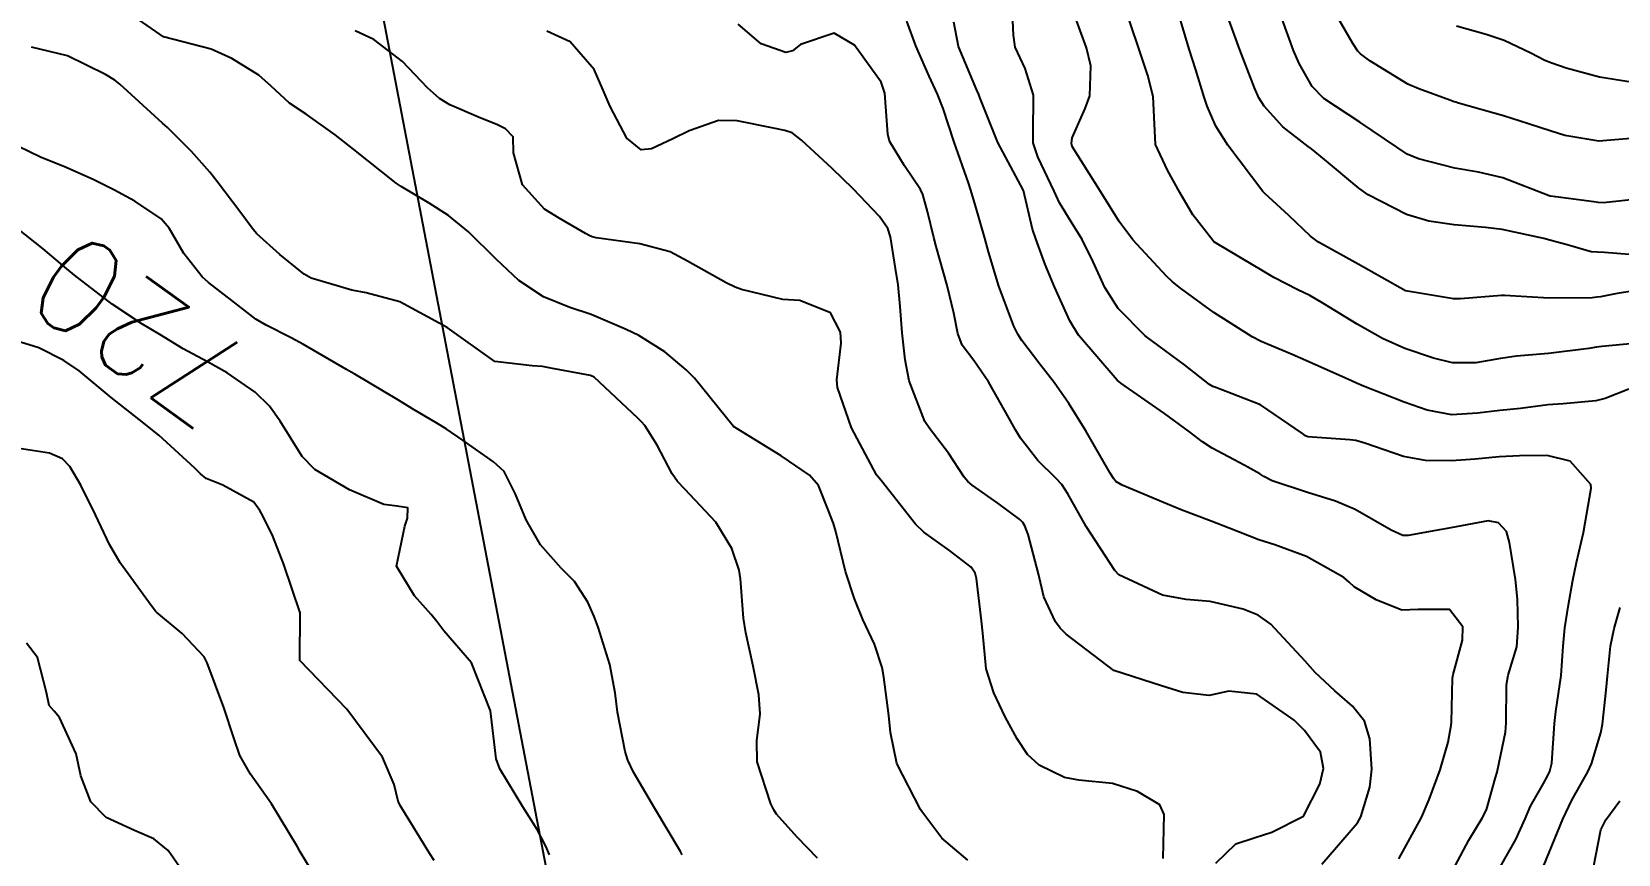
# Model space of a CAD drawing. Header units: metres. Extents: x 298520 to 308411, y 7433745 to 7450750.
# Drawn here: x 299496.4 to 299562.7, y 7449711.4 to 7449745.8 of the extents above; entities that cross this region are included whole.
import ezdxf
from ezdxf.enums import TextEntityAlignment as Align

# ---------------------------------------------------------------- set-up
doc = ezdxf.new("R2010")
doc.units = ezdxf.units.M
doc.header["$LTSCALE"] = 10
doc.linetypes.add('CONTINUO', pattern=[0])
for name, color, linetype in [('Cotas', 45, 'Continuous'), ('Curvas de Nivel 1m', 11, 'Continuous'), ('Curvas de Nivel 5m', 15, 'Continuous'), ('TEXTO', 45, 'Continuous')]:
    doc.layers.add(name, color=color, linetype=linetype)
doc.styles.add('Style-STANDARD', font='STANDARD.shx')

msp = doc.modelspace()

# ---------------------------------------------------------------- linework, layer by layer
at = {"layer": 'Curvas de Nivel 1m', "flags": 128}
for points, elevation in [([(299557.737, 7449710.937), (299558.368, 7449712.057), (299558.769, 7449712.927), (299558.99, 7449713.446), (299559.525, 7449714.403), (299559.709, 7449714.739), (299559.789, 7449714.916), (299559.878, 7449715.256), (299559.993, 7449716.913), (299560.052, 7449717.406), (299560.265, 7449718.91), (299560.353, 7449720.147), (299560.427, 7449720.908), (299560.581, 7449721.874), (299560.749, 7449722.903), (299560.904, 7449723.631), (299561.201, 7449724.897), (299561.518, 7449726.739), (299561.503, 7449726.893), (299560.647, 7449727.87), (299559.685, 7449728.105), (299558.524, 7449728.092), (299557.684, 7449728.061), (299556.671, 7449727.962), (299555.682, 7449727.883), (299554.602, 7449727.896), (299553.684, 7449728.075), (299552.069, 7449728.627), (299551.69, 7449728.737), (299551.444, 7449728.767), (299549.691, 7449728.884), (299549.586, 7449728.926), (299549.459, 7449729.034), (299547.71, 7449730.225), (299545.846, 7449730.953), (299545.722, 7449730.998), (299545.581, 7449731.082), (299544.531, 7449731.898), (299543.737, 7449732.486), (299542.898, 7449733.118), (299541.76, 7449734.249), (299541.204, 7449735.136), (299540.723, 7449736.201), (299540.26, 7449737.145), (299539.8, 7449737.876), (299539.318, 7449738.667), (299539.087, 7449739.161), (299538.417, 7449740.588), (299538.215, 7449741.174), (299538.209, 7449741.537), (299538.225, 7449743.175), (299537.88, 7449744.292), (299537.466, 7449745.184), (299537.399, 7449745.684), (299537.32, 7449747.186)], 729), ([(299563.743, 7449732.837), (299561.96, 7449732.669), (299561.74, 7449732.636), (299561.423, 7449732.578), (299559.737, 7449732.376), (299558.404, 7449732.266), (299557.735, 7449732.165), (299556.701, 7449731.982), (299555.733, 7449731.99), (299554.942, 7449732.179), (299553.739, 7449732.587), (299552.809, 7449732.999), (299551.752, 7449733.6), (299550.313, 7449734.476), (299549.769, 7449734.793), (299549.274, 7449735.037), (299548.273, 7449735.548), (299547.781, 7449735.841), (299545.927, 7449736.943), (299545.792, 7449737.026), (299545.759, 7449737.047), (299545.728, 7449737.081), (299544.882, 7449738.172), (299544.347, 7449739.102), (299543.827, 7449740.041), (299543.32, 7449741.115), (299543.29, 7449741.674), (299543.228, 7449743.116), (299543.008, 7449743.987), (299542.631, 7449745.123), (299541.976, 7449747.065)], 731), ([(299563.597, 7449735.04), (299562.606, 7449734.882), (299561.908, 7449734.742), (299561.761, 7449734.721), (299561.568, 7449734.7), (299559.769, 7449734.68), (299557.908, 7449734.802), (299557.771, 7449734.804), (299556.07, 7449734.655), (299555.768, 7449734.661), (299553.773, 7449734.99), (299551.784, 7449736.11), (299550.135, 7449737.027), (299549.795, 7449737.281), (299548.898, 7449738.138), (299547.897, 7449739.059), (299547.814, 7449739.148), (299546.35, 7449741.075), (299545.851, 7449741.87), (299545.481, 7449742.708), (299545.36, 7449743.088), (299545.012, 7449744.231), (299544.735, 7449745.097), (299544.231, 7449746.782)], 732), ([(299563.787, 7449736.46), (299562.075, 7449736.601), (299561.789, 7449736.603), (299561.515, 7449736.619), (299560.521, 7449736.909), (299559.951, 7449737.074), (299559.795, 7449737.115), (299559.54, 7449737.178), (299557.799, 7449737.557), (299557.108, 7449737.639), (299555.801, 7449737.754), (299554.736, 7449737.91), (299553.805, 7449738.188), (299552.205, 7449739.006), (299551.817, 7449739.282), (299550.382, 7449740.477), (299549.841, 7449740.927), (299549.701, 7449741.032), (299548.647, 7449741.844), (299547.859, 7449742.711), (299547.645, 7449743.062), (299547.456, 7449743.475), (299546.852, 7449745.07), (299546.231, 7449746.754)], 733), ([(299535.483, 7449711.2), (299534.396, 7449712.121), (299533.561, 7449713.229), (299533.504, 7449713.317), (299532.52, 7449715.24), (299532.261, 7449716.527), (299532.19, 7449717.244), (299531.985, 7449718.838), (299531.912, 7449719.247), (299531.593, 7449720.221), (299531.108, 7449721.255), (299530.747, 7449722.123), (299530.376, 7449723.262), (299529.975, 7449724.94), (299529.874, 7449725.268), (299529.659, 7449725.835), (299529.246, 7449726.853), (299528.879, 7449727.282), (299527.685, 7449728.102), (299525.703, 7449729.32), (299524.074, 7449731.336), (299523.726, 7449731.695), (299522.827, 7449732.447), (299521.74, 7449733.128), (299521.222, 7449733.375), (299519.752, 7449733.999), (299518.86, 7449734.3), (299517.763, 7449734.743), (299516.728, 7449735.43), (299515.782, 7449736.321), (299514.637, 7449737.452), (299513.8, 7449738.138), (299512.984, 7449738.651), (299511.812, 7449739.349), (299511.61, 7449739.492), (299509.837, 7449740.897), (299509.063, 7449741.518), (299507.851, 7449742.378), (299507.156, 7449742.84), (299506.385, 7449743.552), (299505.87, 7449744.008), (299504.749, 7449744.702), (299503.886, 7449745.09), (299501.893, 7449745.61), (299500.715, 7449746.432)], 723), ([(299550.27, 7449711.028), (299551.497, 7449712.455), (299551.757, 7449712.751), (299551.905, 7449713.006), (299552.275, 7449714.249), (299552.355, 7449715.002), (299552.282, 7449716.266), (299552.059, 7449717.005), (299551.559, 7449717.634), (299550.812, 7449718.268), (299549.999, 7449719.034), (299549.58, 7449719.51), (299548.139, 7449721.055), (299547.607, 7449721.436), (299546.988, 7449721.687), (299545.612, 7449722.01), (299544.61, 7449722.092), (299543.615, 7449722.269), (299541.8, 7449723.128), (299541.625, 7449723.301), (299540.429, 7449725.142), (299539.666, 7449726.507), (299539.411, 7449726.895), (299539.16, 7449727.158), (299538.413, 7449727.902), (299537.689, 7449728.837), (299537.473, 7449729.182), (299537.196, 7449729.69), (299536.354, 7449731.194), (299535.732, 7449732.075), (299535.253, 7449732.722), (299535.071, 7449733.21), (299534.907, 7449734.057), (299534.618, 7449735.212), (299534.159, 7449736.847), (299534.065, 7449737.217), (299533.804, 7449738.304), (299533.61, 7449739.022), (299533.515, 7449739.224), (299532.847, 7449740.216), (299532.218, 7449741.244), (299532.142, 7449741.541), (299532.026, 7449743.248), (299531.87, 7449743.712), (299530.751, 7449745.261), (299529.898, 7449745.762), (299528.5, 7449745.291), (299528.163, 7449745.021), (299527.888, 7449744.96), (299526.849, 7449745.31), (299525.901, 7449746.133)], 726), ([(299553.486, 7449711.256), (299554.434, 7449712.976), (299554.757, 7449713.728), (299555.217, 7449714.965), (299555.545, 7449716.123), (299555.671, 7449716.839), (299555.686, 7449716.959), (299555.733, 7449718.797), (299555.752, 7449718.958), (299556.151, 7449720.398), (299556.165, 7449720.954), (299555.61, 7449721.677), (299554.302, 7449721.672), (299553.609, 7449721.645), (299552.542, 7449722.072), (299551.619, 7449722.621), (299551.42, 7449722.812), (299551.19, 7449723.016), (299549.636, 7449723.895), (299548.315, 7449724.381), (299547.646, 7449724.589), (299546.401, 7449725.073), (299545.656, 7449725.366), (299544.401, 7449725.84), (299543.663, 7449726.151), (299541.929, 7449726.868), (299541.672, 7449727.017), (299541.579, 7449727.131), (299541.431, 7449727.377), (299540.413, 7449729.143), (299539.71, 7449730.282), (299539.099, 7449731.159), (299538.493, 7449731.931), (299537.74, 7449732.911), (299537.571, 7449733.182), (299537.41, 7449733.521), (299536.788, 7449735.19), (299536.354, 7449736.627), (299536.198, 7449737.196), (299535.806, 7449738.55), (299535.616, 7449739.202), (299535.509, 7449739.512), (299534.911, 7449741.209), (299534.453, 7449742.618), (299534.226, 7449743.216), (299533.874, 7449743.967), (299533.311, 7449745.229), (299532.939, 7449746.271)], 727), ([(299555.845, 7449710.956), (299556.409, 7449712.036), (299556.975, 7449712.945), (299557.149, 7449713.303), (299557.528, 7449714.644), (299557.595, 7449714.876), (299557.611, 7449714.939), (299557.942, 7449716.543), (299557.97, 7449716.936), (299557.982, 7449718.523), (299558.057, 7449718.935), (299558.41, 7449720.113), (299558.479, 7449720.931), (299558.446, 7449722.1), (299558.367, 7449722.933), (299558.106, 7449724.475), (299557.986, 7449724.937), (299557.656, 7449725.293), (299557.224, 7449725.377), (299555.654, 7449725.089), (299555.04, 7449724.969), (299553.873, 7449724.763), (299553.65, 7449724.772), (299553.167, 7449724.995), (299551.661, 7449725.852), (299550.846, 7449726.204), (299549.668, 7449726.562), (299548.204, 7449727.055), (299547.851, 7449727.233), (299547.676, 7449727.348), (299547.059, 7449727.686), (299545.686, 7449728.421), (299545.282, 7449728.679), (299544.751, 7449729.094), (299543.704, 7449729.863), (299541.874, 7449731.128), (299541.724, 7449731.258), (299540.115, 7449733.146), (299539.752, 7449733.745), (299539.102, 7449735.16), (299538.71, 7449736.094), (299538.32, 7449737.172), (299538.192, 7449737.569), (299537.813, 7449739.18), (299536.745, 7449741.191), (299535.992, 7449743.069), (299535.944, 7449743.199), (299535.866, 7449743.378), (299535.097, 7449745.208), (299534.896, 7449746.217)], 728), ([(299563.813, 7449738.87), (299562.034, 7449738.664), (299561.811, 7449738.684), (299561.634, 7449738.715), (299560.046, 7449738.916), (299559.813, 7449738.95), (299559.768, 7449738.966), (299557.825, 7449739.716), (299556.821, 7449739.957), (299555.83, 7449740.125), (299554.306, 7449740.513), (299553.839, 7449740.711), (299553.405, 7449740.994), (299551.853, 7449742.039), (299550.359, 7449743.025), (299549.868, 7449743.533), (299549.33, 7449744.491), (299549.095, 7449745.042), (299548.609, 7449746.342)], 734), ([(299572.754, 7449745.908), (299571.894, 7449745.525), (299571.35, 7449745.319), (299569.885, 7449744.963), (299569.76, 7449744.926), (299569.478, 7449744.804), (299568.41, 7449744.282), (299567.876, 7449744.142), (299566.663, 7449744.045), (299565.874, 7449743.933), (299564.736, 7449743.721), (299563.871, 7449743.675), (299563.005, 7449743.745), (299561.873, 7449743.925), (299560.48, 7449744.301), (299559.879, 7449744.502), (299559.585, 7449744.62), (299559.003, 7449744.923), (299557.891, 7449745.459), (299557.129, 7449745.713), (299555.899, 7449746.053)], 736), ([(299543.642, 7449711.265), (299543.681, 7449713.107), (299543.509, 7449713.515), (299542.568, 7449714.068), (299541.522, 7449714.403), (299540.122, 7449714.546), (299539.525, 7449714.653), (299538.467, 7449715.166), (299537.974, 7449715.611), (299537.544, 7449716.261), (299537.046, 7449717.185), (299536.573, 7449718.185), (299536.253, 7449719.193), (299536.11, 7449720.683), (299536.062, 7449721.195), (299535.853, 7449722.965), (299535.797, 7449723.198), (299535.626, 7449723.437), (299534.718, 7449724.133), (299533.648, 7449724.904), (299533.299, 7449725.234), (299531.86, 7449727.059), (299531.711, 7449727.25), (299531.673, 7449727.306), (299530.623, 7449729.261), (299530.038, 7449730.947), (299530.018, 7449731.267), (299530.199, 7449732.804), (299530.169, 7449733.266), (299529.755, 7449734.08), (299528.469, 7449734.583), (299527.763, 7449734.626), (299526.034, 7449735.052), (299525.77, 7449735.151), (299525.399, 7449735.324), (299523.782, 7449736.236), (299523.053, 7449736.619), (299521.789, 7449736.96), (299519.966, 7449737.213), (299519.792, 7449737.253), (299519.694, 7449737.293), (299519.515, 7449737.394), (299518.421, 7449738.033), (299517.803, 7449738.413), (299516.881, 7449739.429), (299516.504, 7449740.762), (299516.498, 7449741.43), (299516.18, 7449741.769), (299515.848, 7449741.931), (299515.054, 7449742.245), (299513.856, 7449742.774), (299513.42, 7449743.028), (299512.92, 7449743.474), (299511.879, 7449744.581), (299510.682, 7449745.502), (299509.896, 7449745.856)], 724), ([(299529.205, 7449711.274), (299528.361, 7449712.156), (299527.501, 7449713.112), (299527.377, 7449713.301), (299527.256, 7449713.553), (299526.685, 7449715.308), (299526.668, 7449716.183), (299526.81, 7449717.307), (299526.76, 7449718.113), (299526.518, 7449719.311), (299526.21, 7449720.701), (299526.111, 7449721.315), (299525.987, 7449722.948), (299525.931, 7449723.317), (299525.636, 7449724.22), (299524.965, 7449725.327), (299523.666, 7449726.698), (299523.354, 7449727.029), (299523.143, 7449727.348), (299522.506, 7449728.543), (299522.001, 7449729.366), (299521.859, 7449729.522), (299521.706, 7449729.666), (299519.876, 7449731.388), (299519.724, 7449731.457), (299518.072, 7449731.76), (299517.727, 7449731.836), (299517.288, 7449731.864), (299515.729, 7449732.037), (299513.743, 7449733.46), (299511.759, 7449734.533), (299510.364, 7449734.904), (299509.765, 7449735.014), (299508.054, 7449735.527), (299507.774, 7449735.683), (299506.755, 7449736.518), (299505.791, 7449737.381), (299505.633, 7449737.562), (299505.119, 7449738.251), (299504.125, 7449739.577), (299503.827, 7449739.959), (299503.058, 7449740.815), (299502.278, 7449741.603), (299502.054, 7449741.816), (299501.847, 7449742.001), (299500.07, 7449743.628), (299499.865, 7449743.792), (299499.465, 7449744.038), (299497.88, 7449744.812), (299496.385, 7449745.173)], 722), ([(299523.556, 7449711.422), (299523.485, 7449711.555), (299522.408, 7449713.361), (299521.525, 7449714.873), (299521.289, 7449715.372), (299521.176, 7449715.734), (299520.853, 7449717.377), (299520.757, 7449718.186), (299520.54, 7449719.38), (299520.05, 7449720.934), (299519.877, 7449721.387), (299519.609, 7449721.986), (299519.056, 7449722.837), (299518.496, 7449723.407), (299517.637, 7449724.374), (299517.04, 7449725.426), (299516.6, 7449726.495), (299516.124, 7449727.435), (299515.679, 7449727.839), (299514.413, 7449728.732), (299513.699, 7449729.226), (299513.307, 7449729.466), (299512.295, 7449730.067), (299511.712, 7449730.418), (299509.882, 7449731.508), (299509.724, 7449731.599), (299509.533, 7449731.703), (299507.735, 7449732.744), (299507.226, 7449733.025), (299506.179, 7449733.553), (299505.747, 7449733.814), (299504.741, 7449734.587), (299503.769, 7449735.346), (299503.511, 7449735.584), (299502.744, 7449736.557), (299502.125, 7449737.605), (299501.799, 7449738.006), (299500.694, 7449738.736), (299499.817, 7449739.22), (299498.983, 7449739.638), (299497.828, 7449740.144), (299496.749, 7449740.583), (299495.836, 7449741.027)], 721), ([(299513.204, 7449711.188), (299513.019, 7449711.467), (299512.219, 7449712.763), (299511.771, 7449713.486), (299511.696, 7449713.668), (299511.522, 7449714.365), (299511.044, 7449715.495), (299509.553, 7449717.51), (299507.583, 7449719.54), (299507.603, 7449721.54), (299506.921, 7449723.547), (299506.46, 7449724.732), (299506.06, 7449725.554), (299505.916, 7449725.817), (299505.659, 7449726.162), (299504.368, 7449726.871), (299503.669, 7449727.154), (299503.434, 7449727.347), (299503.204, 7449727.587), (299501.693, 7449728.96), (299500.883, 7449729.618), (299499.712, 7449730.54), (299498.377, 7449731.643), (299497.727, 7449732.078), (299496.682, 7449732.615), (299495.735, 7449732.897)], 719), ([(299508.312, 7449710.368), (299507.596, 7449711.538), (299507.486, 7449711.759), (299506.401, 7449713.551), (299505.525, 7449714.791), (299505.084, 7449715.564), (299504.838, 7449716.269), (299504.414, 7449717.571), (299503.711, 7449719.449), (299503.651, 7449719.579), (299503.584, 7449719.69), (299502.669, 7449720.669), (299501.602, 7449721.566), (299501.557, 7449721.61), (299501.38, 7449721.837), (299500.077, 7449723.625), (299499.634, 7449724.389), (299499.051, 7449725.636), (299498.439, 7449726.869), (299497.982, 7449727.647), (299497.678, 7449727.965), (299497.129, 7449728.21), (299495.684, 7449728.427)], 718), ([(299502.659, 7449710.776), (299502.083, 7449711.601), (299501.49, 7449712.086), (299500.676, 7449712.437), (299499.503, 7449712.986), (299498.863, 7449713.637), (299498.441, 7449714.724), (299498.242, 7449715.643), (299497.548, 7449717.162), (299497.322, 7449717.425), (299497.116, 7449717.657), (299497.01, 7449718.209), (299496.624, 7449719.664), (299496.177, 7449720.26)], 717), ([(299561.613, 7449710.889), (299561.919, 7449712.465), (299562.13, 7449712.884), (299562.714, 7449713.679)], 731)]:
    msp.add_lwpolyline(points, dxfattribs=dict(at, elevation=elevation))
at = {"layer": 'Curvas de Nivel 5m', "flags": 128}
for points, elevation in [([(299563.098, 7449730.876), (299562.109, 7449730.494), (299561.716, 7449730.4), (299560.35, 7449730.273), (299559.712, 7449730.221), (299558.567, 7449730.075), (299557.709, 7449729.988), (299556.778, 7449729.878), (299555.706, 7449729.812), (299554.676, 7449730.008), (299553.713, 7449730.345), (299552.019, 7449731.007), (299551.724, 7449731.133), (299551.508, 7449731.229), (299549.733, 7449732.021), (299549.026, 7449732.33), (299547.741, 7449732.874), (299547.358, 7449733.064), (299545.758, 7449734.081), (299544.375, 7449735.101), (299544.037, 7449735.368), (299543.778, 7449735.608), (299542.377, 7449737.124), (299541.801, 7449737.894), (299541.027, 7449739.138), (299539.841, 7449741.024), (299539.81, 7449741.15), (299539.845, 7449741.381), (299540.392, 7449742.61), (299540.586, 7449743.143), (299540.625, 7449744.399), (299540.437, 7449745.145), (299539.907, 7449746.594)], 730), ([(299563.348, 7449741.375), (299561.847, 7449741.254), (299560.42, 7449741.483), (299559.85, 7449741.661), (299558.904, 7449741.975), (299557.857, 7449742.305), (299555.978, 7449742.842), (299555.862, 7449742.877), (299555.795, 7449742.894), (299555.621, 7449742.964), (299554.322, 7449743.438), (299553.869, 7449743.632), (299552.279, 7449744.606), (299551.882, 7449744.896), (299551.78, 7449745.011), (299551.566, 7449745.335), (299550.594, 7449747.023)], 735), ([(299545.842, 7449711.076), (299546.683, 7449711.876), (299547.494, 7449712.144), (299548.189, 7449712.36), (299549.503, 7449713.04), (299550.187, 7449714.366), (299550.345, 7449715.028), (299550.213, 7449715.704), (299549.549, 7449716.609), (299549.114, 7449717.044), (299547.564, 7449718.129), (299546.381, 7449718.262), (299545.568, 7449718.078), (299544.468, 7449718.198), (299543.574, 7449718.485), (299541.583, 7449719.13), (299539.598, 7449720.644), (299539.344, 7449720.897), (299539.154, 7449721.157), (299538.658, 7449722.209), (299538.445, 7449723.168), (299538.013, 7449724.809), (299537.871, 7449725.177), (299537.789, 7449725.312), (299537.655, 7449725.434), (299536.74, 7449726.111), (299535.67, 7449726.871), (299535.488, 7449727.02), (299535.334, 7449727.205), (299534.679, 7449728.211), (299533.895, 7449729.227), (299533.697, 7449729.532), (299533.033, 7449731.237), (299532.866, 7449732.104), (299532.739, 7449733.24), (299532.666, 7449734.334), (299532.581, 7449735.238), (299532.463, 7449735.923), (299532.253, 7449737.243), (299532.145, 7449737.593), (299531.801, 7449738.099), (299530.704, 7449739.261), (299529.825, 7449740.102), (299528.533, 7449741.29), (299528.145, 7449741.594), (299527.847, 7449741.688), (299527.367, 7449741.785), (299525.851, 7449742.1), (299525.073, 7449742.106), (299523.846, 7449741.678), (299523.162, 7449741.35), (299522.271, 7449740.929), (299521.836, 7449740.888), (299521.246, 7449741.376), (299520.547, 7449742.692), (299520.258, 7449743.386), (299519.876, 7449744.24), (299518.872, 7449745.4), (299517.897, 7449745.84)], 725), ([(299518.008, 7449711.412), (299517.857, 7449711.785), (299517.493, 7449712.472), (299516.906, 7449713.426), (299515.946, 7449715.016), (299515.781, 7449715.438), (299515.553, 7449717.44), (299514.76, 7449719.448), (299513.596, 7449720.786), (299513.311, 7449721.175), (299513.072, 7449721.468), (299512.378, 7449722.246), (299511.623, 7449723.49), (299511.978, 7449725.155), (299512.082, 7449725.484), (299512.102, 7449725.928), (299511.658, 7449725.99), (299511.091, 7449726.063), (299509.665, 7449726.677), (299508.217, 7449727.525), (299507.681, 7449728.066), (299506.765, 7449729.544), (299506.324, 7449730.166), (299505.715, 7449730.764), (299504.555, 7449731.572), (299503.727, 7449732.022), (299502.71, 7449732.572), (299501.738, 7449733.165), (299500.994, 7449733.617), (299499.755, 7449734.429), (299498.169, 7449735.646), (299497.776, 7449735.975), (299496.868, 7449736.748), (299495.792, 7449737.594)], 720), ([(299559.54, 7449710.975), (299560.333, 7449712.908), (299560.717, 7449713.7), (299561.386, 7449714.892), (299561.536, 7449715.224), (299561.921, 7449716.515), (299561.989, 7449716.886), (299562.147, 7449718.305), (299562.2, 7449718.884), (299562.33, 7449720.144), (299562.478, 7449720.881), (299562.728, 7449721.762)], 730)]:
    msp.add_lwpolyline(points, dxfattribs=dict(at, elevation=elevation))
at = {"layer": 'TEXTO', "linetype": 'CONTINUO'}
msp.add_polyline3d([(299538.825, 7449601.461, 0), (299505.755, 7449774.252, 0)], dxfattribs=at)

# ---------------------------------------------------------------- texts
at = {"layer": 'Cotas', "style": 'Style-STANDARD'}
msp.add_text('720', height=4, rotation=144.18872, dxfattribs=at).set_placement((299500.888, 7449733.329, 720), align=Align.MIDDLE_CENTER)

doc.saveas('drawing.dxf')
